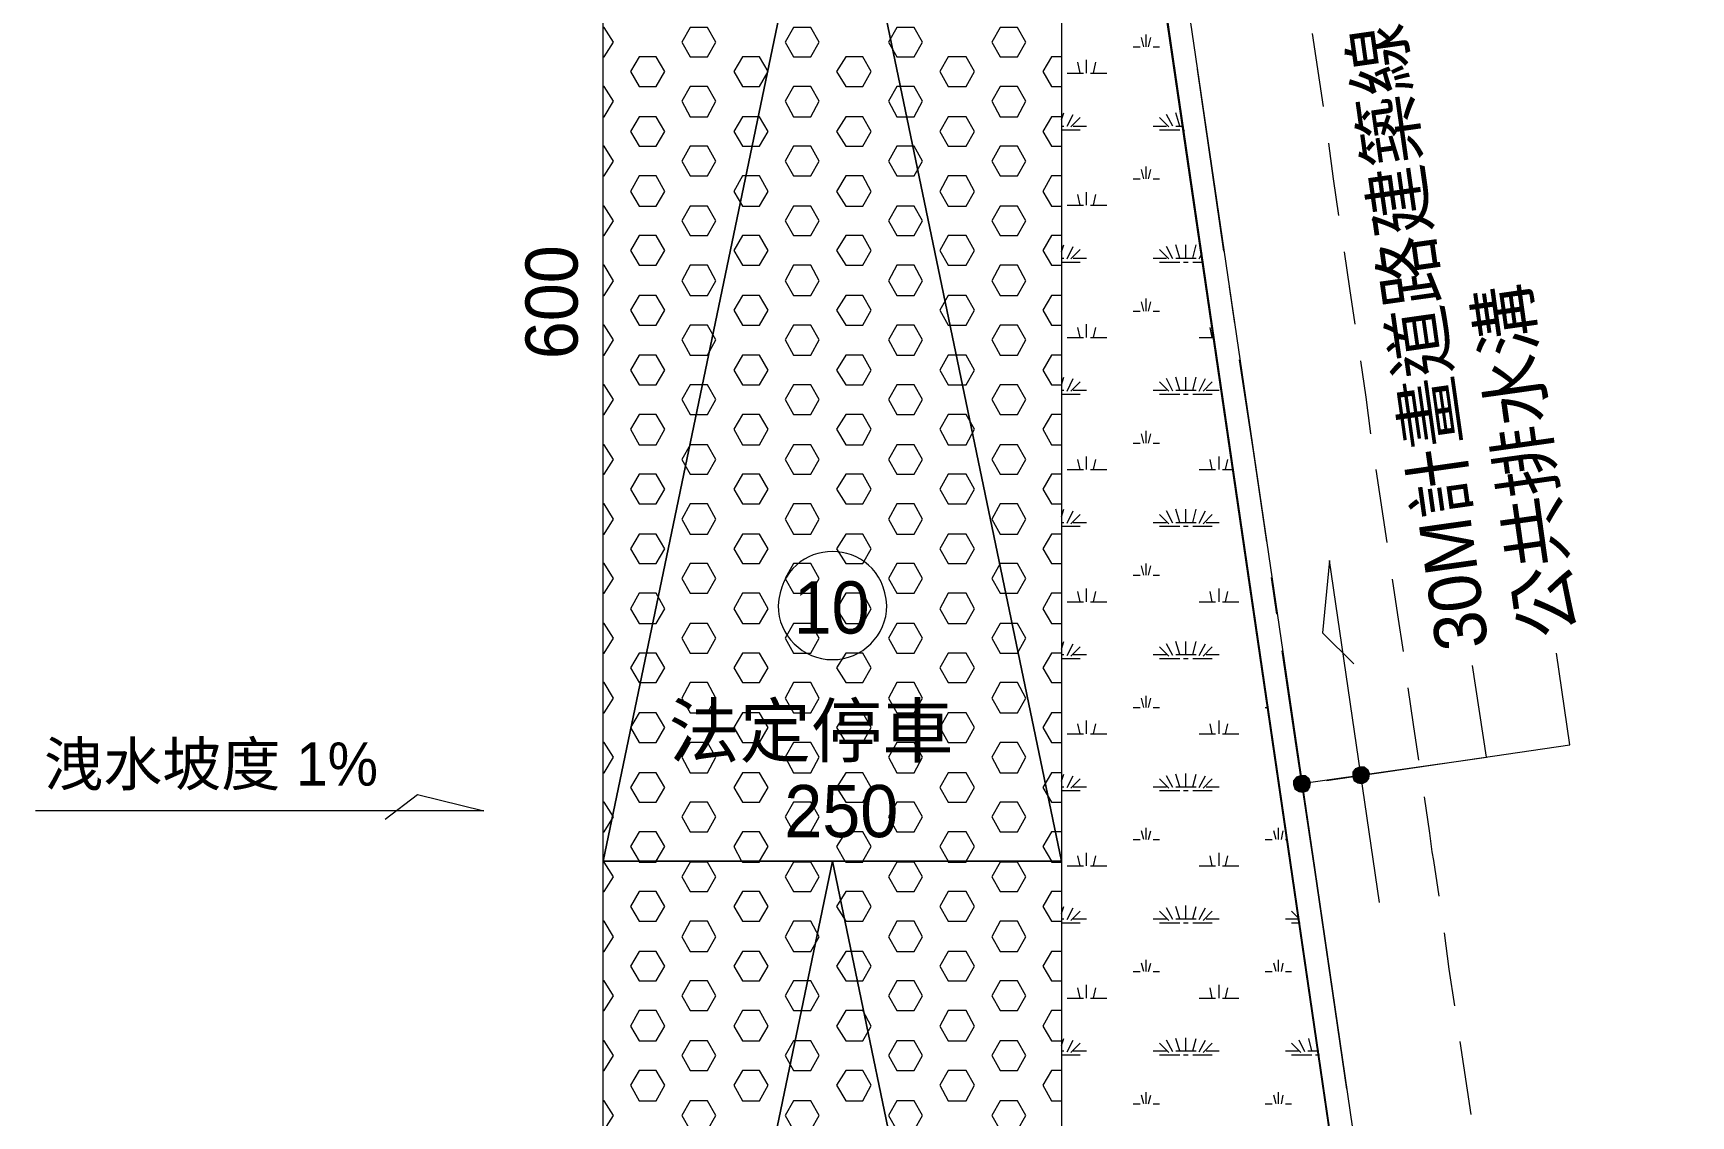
# Model space of a CAD drawing. Header units: millimetres. Extents: x -15161 to 10473752, y -72817 to 33960.
# Drawn here: x 1395 to 2298, y 1509 to 2099 of the extents above; entities that cross this region are included whole.
import ezdxf

# ---------------------------------------------------------------- set-up
doc = ezdxf.new("R2010")
doc.units = ezdxf.units.MM
for name, color, linetype in [('PDF_單色填滿', 7, 'Continuous'), ('PDF_幾何圖形', 7, 'Continuous'), ('PDF_文字', 7, 'Continuous')]:
    doc.layers.add(name, color=color, linetype=linetype)
doc.styles.add('PDF PMingLiU', font='PMingLiU.ttf')

# ---------------------------------------------------------------- blocks, each defined once
blk = doc.blocks.new('建築底圖')
at = {"layer": 'PDF_單色填滿', "lineweight": 0}
for points in [[(2115.34, 1698.53), (2117.88, 1699.38), (2118.3, 1694.72)], [(2117.88, 1699.38), (2120.42, 1699.38), (2118.3, 1694.72)], [(2120.42, 1699.38), (2122.54, 1697.68), (2118.3, 1694.72)], [(2081.47, 1691.76), (2083.16, 1693.87), (2086.12, 1690.06)], [(2081.47, 1689.21), (2081.47, 1691.76), (2086.12, 1690.06)], [(2082.31, 1686.67), (2081.47, 1689.21), (2086.12, 1690.06)], [(2084.43, 1685.4), (2082.31, 1686.67), (2086.12, 1690.06)], [(2083.16, 1693.87), (2085.7, 1694.72), (2086.12, 1690.06)], [(2086.97, 1684.98), (2084.43, 1685.4), (2086.12, 1690.06)], [(2085.7, 1694.72), (2088.24, 1694.72), (2086.12, 1690.06)], [(2088.24, 1694.72), (2090.36, 1693.03), (2086.12, 1690.06)], [(2090.36, 1693.03), (2091.21, 1690.48), (2086.12, 1690.06)], [(2091.21, 1690.48), (2090.78, 1687.94), (2086.12, 1690.06)], [(2090.78, 1687.94), (2089.51, 1685.83), (2086.12, 1690.06)], [(2089.51, 1685.83), (2086.97, 1684.98), (2086.12, 1690.06)], [(2113.65, 1696.41), (2115.34, 1698.53), (2118.3, 1694.72)], [(2113.65, 1693.87), (2113.65, 1696.41), (2118.3, 1694.72)], [(2114.49, 1691.33), (2113.65, 1693.87), (2118.3, 1694.72)], [(2116.61, 1690.06), (2114.49, 1691.33), (2118.3, 1694.72)], [(2119.15, 1689.64), (2116.61, 1690.06), (2118.3, 1694.72)], [(2122.54, 1697.68), (2123.38, 1695.57), (2118.3, 1694.72)], [(2123.38, 1695.57), (2122.96, 1692.6), (2118.3, 1694.72)], [(2122.96, 1692.6), (2121.69, 1690.91), (2118.3, 1694.72)], [(2121.69, 1690.91), (2119.15, 1689.64), (2118.3, 1694.72)]]:
    blk.add_solid(points, dxfattribs=at)
at = {"layer": 'PDF_幾何圖形', "lineweight": 0}
for points in [[(1281.66, -313.48), (1929.47, -230.07), (2285.97, 239.48), (1854.1, 3189.75), (1656.37, 3160.54), (1578.04, 3697.84), (1589.9, 3697.84), (1666.53, 3174.51), (1864.26, 3203.3), (2093.32, 1643.06), (2298.25, 236.52), (1935.82, -241.5), (1283.35, -325.76)], [(1705.49, 2085.94), (1705.91, 2085.94), (1710.99, 2093.99), (1705.91, 2102.03), (1705.49, 2102.03)], [(2000.17, 2091.45), (1998.9, 2096.53)], [(2001.44, 2091.45), (2001.44, 2098.22)], [(2002.71, 2091.45), (2003.98, 2096.53)], [(2097.98, 2058.85), (2092.05, 2098.64)], [(1994.25, 2091.45), (1998.06, 2091.45)], [(2005.26, 2091.45), (2008.64, 2091.45)], [(1955.29, 2085.94), (1949.79, 2085.94), (1945.13, 2077.9), (1949.79, 2069.85), (1955.29, 2069.85)], [(1965.46, 2077.05), (1964.19, 2082.98)], [(1968.84, 2077.05), (1968.84, 2084.25)], [(1972.65, 2077.05), (1973.92, 2082.98)], [(2043.78, 1980.09), (2029.39, 2079.17)], [(1705.49, 2053.34), (1705.91, 2053.34), (1710.99, 2061.81), (1705.91, 2069.85), (1705.49, 2069.85)], [(1958.26, 2077.05), (1967.15, 2077.05)], [(1970.96, 2077.05), (1979.85, 2077.05)], [(1955.29, 2053.34), (1949.79, 2053.34), (1945.13, 2045.3), (1949.79, 2037.25), (1955.29, 2037.25)], [(1955.29, 2051.65), (1956.56, 2055.46)], [(1958.26, 2048.26), (1961.64, 2054.61)], [(1960.37, 2047.84), (1965.46, 2052.92)], [(2013.72, 2047.84), (2008.64, 2052.92)], [(2015.84, 2048.26), (2012.45, 2054.61)], [(2019.65, 2048.26), (2017.53, 2055.46)], [(1955.29, 2048.26), (1956.56, 2048.26)], [(1955.29, 2046.14), (1965.46, 2046.14)], [(1961.64, 2048.26), (1968.84, 2048.26)], [(2005.26, 2048.26), (2012.45, 2048.26)], [(2008.64, 2046.14), (2019.65, 2046.14)], [(2017.53, 2048.26), (2021.77, 2048.26)], [(2021.77, 2046.14), (2022.19, 2045.72)], [(1705.49, 2021.16), (1705.91, 2021.16), (1710.99, 2029.21), (1705.91, 2037.25), (1705.49, 2037.25)], [(2106.45, 1999.57), (2103.48, 2019.47), (2100.94, 2038.95)], [(2000.17, 2019.47), (1998.9, 2024.55)], [(2001.44, 2019.47), (2001.44, 2026.24)], [(2002.71, 2019.47), (2003.98, 2024.55)], [(1955.29, 2021.16), (1949.79, 2021.16), (1945.13, 2012.69), (1949.79, 2004.65), (1955.29, 2004.65)], [(1994.25, 2019.47), (1998.06, 2019.47)], [(2005.26, 2019.47), (2008.64, 2019.47)], [(1965.46, 2005.07), (1964.19, 2011)], [(1968.84, 2005.07), (1968.84, 2012.27)], [(1972.65, 2005.07), (1973.92, 2011)], [(1705.49, 1988.56), (1705.91, 1988.56), (1710.99, 1996.61), (1705.91, 2004.65), (1705.49, 2004.65)], [(1958.26, 2005.07), (1967.15, 2005.07)], [(1970.96, 2005.07), (1979.85, 2005.07)], [(1955.29, 1988.56), (1949.79, 1988.56), (1945.13, 1980.52), (1949.79, 1972.47), (1955.29, 1972.47)], [(1955.29, 1979.67), (1956.56, 1983.48)], [(1958.26, 1975.86), (1961.64, 1982.63)], [(1960.37, 1975.86), (1965.46, 1980.94)], [(2013.72, 1975.86), (2008.64, 1980.94)], [(2015.84, 1975.86), (2012.45, 1982.63)], [(2019.65, 1976.28), (2017.53, 1983.48)], [(2023.04, 1976.28), (2023.04, 1983.48)], [(2026.85, 1976.28), (2028.54, 1983.48)], [(2030.24, 1975.86), (2031.93, 1979.25)], [(2115.34, 1940.29), (2112.38, 1959.77), (2109.41, 1979.67)], [(1705.49, 1955.96), (1705.91, 1955.96), (1710.99, 1964), (1705.91, 1972.47), (1705.49, 1972.47)], [(1955.29, 1976.28), (1956.56, 1976.28)], [(1955.29, 1974.16), (1965.46, 1974.16)], [(1961.64, 1976.28), (1968.84, 1976.28)], [(2005.26, 1976.28), (2012.45, 1976.28)], [(2008.64, 1974.16), (2019.65, 1974.16)], [(2017.53, 1976.28), (2028.54, 1976.28)], [(2021.77, 1974.16), (2024.31, 1974.16)], [(2026.85, 1974.16), (2032.35, 1974.16)], [(1955.29, 1955.96), (1949.79, 1955.96), (1945.13, 1947.91), (1949.79, 1939.87), (1955.29, 1939.87)], [(2000.17, 1947.49), (1998.9, 1952.57)], [(2001.44, 1947.49), (2001.44, 1954.26)], [(2002.71, 1947.49), (2003.98, 1952.57)], [(2049.71, 1940.72), (2046.75, 1960.62)], [(1994.25, 1947.49), (1998.06, 1947.49)], [(2005.26, 1947.49), (2008.64, 1947.49)], [(1705.49, 1923.36), (1705.91, 1923.36), (1710.99, 1931.82), (1705.91, 1939.87), (1705.49, 1939.87)], [(1965.46, 1933.09), (1964.19, 1938.6)], [(1968.84, 1933.09), (1968.84, 1940.29)], [(1972.65, 1933.09), (1973.92, 1938.6)], [(2037.43, 1933.09), (2036.16, 1938.6)], [(1958.26, 1933.09), (1967.15, 1933.09)], [(1970.96, 1933.09), (1979.85, 1933.09)], [(2030.24, 1933.09), (2038.28, 1933.09)], [(1955.29, 1923.36), (1949.79, 1923.36), (1945.13, 1915.31), (1949.79, 1907.27), (1955.29, 1907.27), (1956.56, 1911.5)], [(2067.07, 1821.74), (2059.87, 1871.28), (2052.25, 1920.82)], [(2123.81, 1880.59), (2121.27, 1900.49), (2118.3, 1920.39)], [(1705.49, 1891.18), (1705.91, 1891.18), (1710.99, 1899.22), (1705.91, 1907.27), (1705.49, 1907.27)], [(1958.26, 1903.88), (1961.64, 1910.65)], [(1960.37, 1903.88), (1965.46, 1908.96)], [(2013.72, 1903.88), (2008.64, 1908.96)], [(2015.84, 1903.88), (2012.45, 1910.65)], [(2019.65, 1904.3), (2017.53, 1911.5)], [(2023.04, 1904.3), (2023.04, 1911.5)], [(2026.85, 1904.3), (2028.54, 1911.5)], [(2030.24, 1903.88), (2033.62, 1910.65)], [(2032.35, 1903.88), (2037.43, 1908.96)], [(1955.29, 1904.3), (1956.56, 1904.3)], [(1955.29, 1902.19), (1965.46, 1902.19)], [(1961.64, 1904.3), (1968.84, 1904.3)], [(2005.26, 1904.3), (2012.45, 1904.3)], [(2008.64, 1902.19), (2019.65, 1902.19)], [(2017.53, 1904.3), (2028.54, 1904.3)], [(2021.77, 1902.19), (2024.31, 1902.19)], [(2026.85, 1902.19), (2037.43, 1902.19)], [(2034.05, 1904.3), (2041.24, 1904.3)], [(1955.29, 1891.18), (1949.79, 1891.18), (1945.13, 1883.13), (1949.79, 1874.67), (1955.29, 1874.67)], [(2000.17, 1875.51), (1998.9, 1880.59)], [(2001.44, 1875.51), (2001.44, 1882.29)], [(2002.71, 1875.51), (2003.98, 1880.59)], [(1705.49, 1858.58), (1705.91, 1858.58), (1710.99, 1866.62), (1705.91, 1874.67), (1705.49, 1874.67)], [(1994.25, 1875.51), (1998.06, 1875.51)], [(2005.26, 1875.51), (2008.64, 1875.51)], [(1965.46, 1861.12), (1964.19, 1866.62)], [(1968.84, 1861.12), (1968.84, 1868.31)], [(1972.65, 1861.12), (1973.92, 1866.62)], [(2037.43, 1861.12), (2036.16, 1866.62)], [(2041.24, 1861.12), (2041.24, 1868.31)], [(2044.63, 1861.12), (2045.9, 1866.62)], [(1955.29, 1858.58), (1949.79, 1858.58), (1945.13, 1850.53), (1949.79, 1842.49), (1955.29, 1842.49)], [(1958.26, 1861.12), (1967.15, 1861.12)], [(1970.96, 1861.12), (1979.85, 1861.12)], [(2030.24, 1861.12), (2039.13, 1861.12)], [(2042.94, 1861.12), (2048.87, 1861.12)], [(2132.7, 1821.32), (2126.77, 1861.12)], [(1705.49, 1825.97), (1705.91, 1825.97), (1710.99, 1834.02), (1705.91, 1842.49), (1705.49, 1842.49)], [(1955.29, 1835.29), (1956.56, 1839.52)], [(1958.26, 1831.9), (1961.64, 1838.68)], [(1960.37, 1831.48), (1965.46, 1836.56)], [(2013.72, 1831.48), (2008.64, 1836.56)], [(2015.84, 1831.9), (2012.45, 1838.68)], [(2019.65, 1832.32), (2017.53, 1839.52)], [(2023.04, 1832.32), (2023.04, 1839.52)], [(2026.85, 1832.32), (2028.54, 1839.52)], [(2030.24, 1831.9), (2033.62, 1838.68)], [(2032.35, 1831.48), (2037.43, 1836.56)], [(1955.29, 1825.97), (1949.79, 1825.97), (1945.13, 1817.93), (1949.79, 1809.88), (1955.29, 1809.88)], [(1955.29, 1832.32), (1956.56, 1832.32)], [(1955.29, 1830.21), (1965.46, 1830.21)], [(1961.64, 1832.32), (1968.84, 1832.32)], [(2005.26, 1832.32), (2012.45, 1832.32)], [(2008.64, 1830.21), (2019.65, 1830.21)], [(2017.53, 1832.32), (2028.54, 1832.32)], [(2021.77, 1830.21), (2024.31, 1830.21)], [(2026.85, 1830.21), (2037.43, 1830.21)], [(2034.05, 1832.32), (2041.24, 1832.32)], [(1705.49, 1793.8), (1705.91, 1793.8), (1710.99, 1801.84), (1705.91, 1809.88), (1705.49, 1809.88)], [(2000.17, 1803.53), (1998.9, 1808.61)], [(2001.44, 1803.53), (2001.44, 1809.88)], [(2002.71, 1803.53), (2003.98, 1808.61)], [(2128.47, 1625.28), (2101.37, 1811.58), (2097.56, 1772.2), (2114.49, 1755.27)], [(1994.25, 1803.53), (1998.06, 1803.53)], [(2005.26, 1803.53), (2008.64, 1803.53)], [(2072.58, 1782.36), (2069.61, 1802.26)], [(2141.59, 1762.04), (2138.63, 1781.94), (2135.66, 1801.42)], [(1955.29, 1793.8), (1949.79, 1793.8), (1945.13, 1785.33), (1949.79, 1777.28), (1955.29, 1777.28)], [(1958.26, 1789.14), (1967.15, 1789.14)], [(1965.46, 1789.14), (1964.19, 1794.64)], [(1968.84, 1789.14), (1968.84, 1796.34)], [(1970.96, 1789.14), (1979.85, 1789.14)], [(1972.65, 1789.14), (1973.92, 1794.64)], [(2030.24, 1789.14), (2039.13, 1789.14)], [(2037.43, 1789.14), (2036.16, 1794.64)], [(2041.24, 1789.14), (2041.24, 1796.34)], [(2042.94, 1789.14), (2051.83, 1789.14)], [(2044.63, 1789.14), (2045.9, 1794.64)], [(1705.49, 1761.19), (1705.91, 1761.19), (1710.99, 1769.24), (1705.91, 1777.28), (1705.49, 1777.28)], [(1955.29, 1763.31), (1956.56, 1767.54)], [(1958.26, 1759.92), (1961.64, 1766.27)], [(1960.37, 1759.5), (1965.46, 1764.58)], [(2013.72, 1759.5), (2008.64, 1764.58)], [(2015.84, 1759.92), (2012.45, 1766.27)], [(2019.65, 1760.35), (2017.53, 1767.54)], [(2023.04, 1760.35), (2023.04, 1767.54)], [(2026.85, 1760.35), (2028.54, 1767.54)], [(2030.24, 1759.92), (2033.62, 1766.27)], [(2032.35, 1759.5), (2037.43, 1764.58)], [(2110.68, 1523.66), (2093.32, 1643.06), (2082.74, 1712.93), (2075.54, 1762.46)], [(1955.29, 1761.19), (1949.79, 1761.19), (1945.13, 1753.15), (1949.79, 1745.1), (1955.29, 1745.1)], [(1955.29, 1760.35), (1956.56, 1760.35)], [(1955.29, 1758.23), (1965.46, 1758.23)], [(1961.64, 1760.35), (1968.84, 1760.35)], [(2005.26, 1760.35), (2012.45, 1760.35)], [(2008.64, 1758.23), (2019.65, 1758.23)], [(2017.53, 1760.35), (2028.54, 1760.35)], [(2021.77, 1758.23), (2024.31, 1758.23)], [(2026.85, 1758.23), (2037.43, 1758.23)], [(2034.05, 1760.35), (2041.24, 1760.35)], [(2086.12, 1690.06), (2186.89, 1704.46), (2179.27, 1754.42)], [(2099.67, 1691.76), (2232.2, 1711.23), (2225, 1761.19)], [(1705.49, 1728.59), (1705.91, 1728.59), (1710.99, 1736.64), (1705.91, 1745.1), (1705.49, 1745.1)], [(2000.17, 1731.56), (1998.9, 1736.64)], [(2001.44, 1731.56), (2001.44, 1737.91)], [(2002.71, 1731.56), (2003.98, 1736.64)], [(2150.06, 1702.76), (2147.1, 1722.24), (2144.13, 1742.14)], [(1955.29, 1728.59), (1949.79, 1728.59), (1945.13, 1720.55), (1949.79, 1712.5), (1955.29, 1712.5)], [(1994.25, 1731.56), (1998.06, 1731.56)], [(2005.26, 1731.56), (2008.64, 1731.56)], [(2066.22, 1731.56), (2067.92, 1731.56)], [(1958.26, 1717.16), (1967.15, 1717.16)], [(1965.46, 1717.16), (1964.19, 1722.66)], [(1968.84, 1717.16), (1968.84, 1724.36)], [(1970.96, 1717.16), (1979.85, 1717.16)], [(1972.65, 1717.16), (1973.92, 1722.66)], [(2030.24, 1717.16), (2039.13, 1717.16)], [(2037.43, 1717.16), (2036.16, 1722.66)], [(2041.24, 1717.16), (2041.24, 1724.36)], [(2042.94, 1717.16), (2051.83, 1717.16)], [(2044.63, 1717.16), (2045.9, 1722.66)], [(1705.49, 1695.99), (1705.91, 1695.99), (1710.99, 1704.46), (1705.91, 1712.5), (1705.49, 1712.5)], [(1955.29, 1695.99), (1949.79, 1695.99), (1945.13, 1687.94), (1949.79, 1679.9), (1955.29, 1679.9)], [(1955.29, 1691.33), (1956.56, 1695.14)], [(1958.26, 1687.94), (1961.64, 1694.3)], [(1960.37, 1687.52), (1965.46, 1692.6)], [(2013.72, 1687.52), (2008.64, 1692.6)], [(2015.84, 1687.94), (2012.45, 1694.3)], [(2019.65, 1688.37), (2017.53, 1695.14)], [(2023.04, 1688.37), (2023.04, 1695.57)], [(2026.85, 1688.37), (2028.54, 1695.14)], [(2030.24, 1687.94), (2033.62, 1694.3)], [(2032.35, 1687.52), (2037.43, 1692.6)], [(1955.29, 1688.37), (1956.56, 1688.37)], [(1955.29, 1686.25), (1965.46, 1686.25)], [(1961.64, 1688.37), (1968.84, 1688.37)], [(2005.26, 1688.37), (2012.45, 1688.37)], [(2008.64, 1686.25), (2019.65, 1686.25)], [(2017.53, 1688.37), (2028.54, 1688.37)], [(2021.77, 1686.25), (2024.31, 1686.25)], [(2026.85, 1686.25), (2037.43, 1686.25)], [(2034.05, 1688.37), (2041.24, 1688.37)], [(2161.07, 1628.67), (2158.1, 1648.14), (2157.26, 1652.8), (2155.99, 1662.96), (2153.02, 1682.86)], [(1705.49, 1663.81), (1705.91, 1663.81), (1710.99, 1671.86), (1705.91, 1679.9), (1705.49, 1679.9)], [(1955.29, 1663.81), (1949.79, 1663.81), (1945.13, 1655.77), (1949.79, 1647.72), (1949.79, 1647.3), (1955.29, 1647.3)], [(2000.17, 1659.58), (1998.9, 1664.23)], [(2001.44, 1659.58), (2001.44, 1665.93)], [(2002.71, 1659.58), (2003.98, 1664.23)], [(2072.15, 1659.58), (2070.88, 1664.23)], [(2073.42, 1659.58), (2073.42, 1665.93)], [(2075.12, 1659.58), (2075.96, 1664.23)], [(1994.25, 1659.58), (1998.06, 1659.58)], [(2005.26, 1659.58), (2008.64, 1659.58)], [(2066.22, 1659.58), (2070.04, 1659.58)], [(2077.23, 1659.58), (2078.5, 1659.58)], [(1705.49, 1631.21), (1705.91, 1631.21), (1710.99, 1639.25), (1705.91, 1647.3), (1705.49, 1647.3)], [(1958.26, 1645.18), (1967.15, 1645.18)], [(1965.46, 1645.18), (1964.19, 1650.68)], [(1968.84, 1645.18), (1968.84, 1652.38)], [(1970.96, 1645.18), (1979.85, 1645.18)], [(1972.65, 1645.18), (1973.92, 1650.68)], [(2030.24, 1645.18), (2039.13, 1645.18)], [(2037.43, 1645.18), (2036.16, 1650.68)], [(2041.24, 1645.18), (2041.24, 1652.38)], [(2042.94, 1645.18), (2051.83, 1645.18)], [(2044.63, 1645.18), (2045.9, 1650.68)], [(1955.29, 1631.21), (1949.79, 1631.21), (1945.13, 1623.16), (1949.79, 1615.12), (1955.29, 1615.12)], [(1955.29, 1619.35), (1956.56, 1623.16)], [(1958.26, 1615.97), (1961.64, 1622.32)], [(1960.37, 1615.54), (1965.46, 1620.62)], [(2013.72, 1615.54), (2008.64, 1620.62)], [(2015.84, 1615.97), (2012.45, 1622.32)], [(2019.65, 1616.39), (2017.53, 1623.16)], [(2023.04, 1616.39), (2023.04, 1623.59)], [(2026.85, 1616.39), (2028.54, 1623.16)], [(2030.24, 1615.97), (2033.62, 1622.32)], [(2032.35, 1615.54), (2037.43, 1620.62)], [(2084.85, 1616.39), (2080.62, 1620.62)], [(1705.49, 1598.61), (1705.91, 1598.61), (1710.99, 1606.65), (1705.91, 1615.12), (1705.49, 1615.12)], [(1955.29, 1616.39), (1956.56, 1616.39)], [(1955.29, 1614.27), (1965.46, 1614.27)], [(1961.64, 1616.39), (1968.84, 1616.39)], [(2005.26, 1616.39), (2012.45, 1616.39)], [(2008.64, 1614.27), (2019.65, 1614.27)], [(2017.53, 1616.39), (2028.54, 1616.39)], [(2021.77, 1614.27), (2024.31, 1614.27)], [(2026.85, 1614.27), (2037.43, 1614.27)], [(2034.05, 1616.39), (2041.24, 1616.39)], [(2077.23, 1616.39), (2084.43, 1616.39)], [(2080.62, 1614.27), (2085.28, 1614.27)], [(2169.54, 1568.97), (2166.57, 1588.87), (2164.03, 1608.77)], [(1955.29, 1598.61), (1949.79, 1598.61), (1945.13, 1590.56), (1949.79, 1582.52), (1955.29, 1582.52)], [(2000.17, 1587.6), (1998.9, 1592.26)], [(2001.44, 1587.6), (2001.44, 1593.95)], [(2002.71, 1587.6), (2003.98, 1592.26)], [(2072.15, 1587.6), (2070.88, 1592.26)], [(2073.42, 1587.6), (2073.42, 1593.95)], [(2075.12, 1587.6), (2075.96, 1592.26)], [(1705.49, 1566.43), (1705.91, 1566.43), (1710.99, 1574.47), (1705.91, 1582.52), (1705.49, 1582.52)], [(1994.25, 1587.6), (1998.06, 1587.6)], [(2005.26, 1587.6), (2008.64, 1587.6)], [(2066.22, 1587.6), (2070.04, 1587.6)], [(2077.23, 1587.6), (2080.62, 1587.6)], [(1958.26, 1573.2), (1967.15, 1573.2)], [(1965.46, 1573.2), (1964.19, 1578.71)], [(1968.84, 1573.2), (1968.84, 1580.4)], [(1970.96, 1573.2), (1979.85, 1573.2)], [(1972.65, 1573.2), (1973.92, 1578.71)], [(2030.24, 1573.2), (2039.13, 1573.2)], [(2037.43, 1573.2), (2036.16, 1578.71)], [(2041.24, 1573.2), (2041.24, 1580.4)], [(2042.94, 1573.2), (2051.83, 1573.2)], [(2044.63, 1573.2), (2045.9, 1578.71)], [(1955.29, 1566.43), (1949.79, 1566.43), (1945.13, 1557.96), (1949.79, 1549.92), (1955.29, 1549.92)], [(1705.49, 1533.83), (1705.91, 1533.83), (1710.99, 1541.87), (1705.91, 1549.92), (1705.49, 1549.92)], [(1955.29, 1547.37), (1956.56, 1551.19)], [(1958.26, 1543.99), (1961.64, 1550.34)], [(1960.37, 1543.56), (1965.46, 1548.64)], [(2013.72, 1543.56), (2008.64, 1548.64)], [(2015.84, 1543.99), (2012.45, 1550.34)], [(2019.65, 1544.41), (2017.53, 1551.19)], [(2023.04, 1544.41), (2023.04, 1551.61)], [(2026.85, 1544.41), (2028.54, 1551.19)], [(2030.24, 1543.99), (2033.62, 1550.34)], [(2032.35, 1543.56), (2037.43, 1548.64)], [(2085.7, 1543.56), (2080.62, 1548.64)], [(2087.82, 1543.99), (2084.85, 1550.34)], [(2091.63, 1544.41), (2089.94, 1551.19)], [(2095.02, 1544.41), (2095.02, 1546.53)], [(2178.43, 1509.69), (2172.5, 1549.49)], [(1955.29, 1544.41), (1956.56, 1544.41)], [(1955.29, 1542.29), (1965.46, 1542.29)], [(1961.64, 1544.41), (1968.84, 1544.41)], [(2005.26, 1544.41), (2012.45, 1544.41)], [(2008.64, 1542.29), (2019.65, 1542.29)], [(2017.53, 1544.41), (2028.54, 1544.41)], [(2021.77, 1542.29), (2024.31, 1542.29)], [(2026.85, 1542.29), (2037.43, 1542.29)], [(2034.05, 1544.41), (2041.24, 1544.41)], [(2077.23, 1544.41), (2084.43, 1544.41)], [(2080.62, 1542.29), (2091.63, 1542.29)], [(2089.51, 1544.41), (2095.44, 1544.41)], [(2093.75, 1542.29), (2095.86, 1542.29)], [(1955.29, 1533.83), (1949.79, 1533.83), (1945.13, 1525.78), (1949.79, 1517.31), (1955.29, 1517.31)], [(2000.17, 1515.62), (1998.9, 1520.28)], [(2001.44, 1515.62), (2001.44, 1521.97)], [(2002.71, 1515.62), (2003.98, 1520.28)], [(2072.15, 1515.62), (2070.88, 1520.28)], [(2073.42, 1515.62), (2073.42, 1521.97)], [(2075.12, 1515.62), (2075.96, 1520.28)], [(1705.49, 1501.22), (1705.91, 1501.22), (1710.99, 1509.27), (1705.91, 1517.31), (1705.49, 1517.31)], [(1994.25, 1515.62), (1998.06, 1515.62)], [(2005.26, 1515.62), (2008.64, 1515.62)], [(2066.22, 1515.62), (2070.04, 1515.62)], [(2077.23, 1515.62), (2080.62, 1515.62)]]:
    blk.add_lwpolyline(points, dxfattribs=at)
blk.add_lwpolyline([(1705.49, 3028.86), (1355.33, 3028.86, -0.000209), (1354.91, 625.2)], format="xyb", dxfattribs=at)
for points in [[(1705.49, 1647.72), (1705.49, 2247.68), (1955.29, 2247.68), (1955.29, 1647.72)], [(1955.29, 1647.72), (1830.39, 2247.68), (1705.49, 1647.72), (1830.39, 2247.68)], [(1705.49, 1647.72), (1705.49, 2247.68), (1955.29, 2247.68), (1955.29, 1647.72)], [(1992.55, 2247.68), (1955.29, 2247.68), (1955.29, 447.37), (2255.49, 447.37)], [(1762.22, 2102.03), (1752.91, 2102.03), (1748.25, 2093.99), (1752.91, 2085.94), (1762.22, 2085.94), (1766.88, 2093.99)], [(1818.53, 2102.03), (1809.22, 2102.03), (1804.56, 2093.99), (1809.22, 2085.94), (1818.53, 2085.94), (1823.19, 2093.99)], [(1874.85, 2102.03), (1865.53, 2102.03), (1860.87, 2093.99), (1865.53, 2085.94), (1874.85, 2085.94), (1879.5, 2093.99)], [(1931.16, 2102.03), (1921.84, 2102.03), (1917.19, 2093.99), (1921.84, 2085.94), (1931.16, 2085.94), (1935.82, 2093.99)], [(1734.28, 2085.94), (1724.96, 2085.94), (1720.31, 2077.9), (1724.96, 2069.85), (1734.28, 2069.85), (1738.93, 2077.9)], [(1790.59, 2085.94), (1781.28, 2085.94), (1776.62, 2077.9), (1781.28, 2069.85), (1790.59, 2069.85), (1795.25, 2077.9)], [(1846.9, 2085.94), (1837.59, 2085.94), (1832.51, 2077.9), (1837.59, 2069.85), (1846.9, 2069.85), (1851.56, 2077.9)], [(1903.22, 2085.94), (1893.48, 2085.94), (1888.82, 2077.9), (1893.48, 2069.85), (1903.22, 2069.85), (1907.87, 2077.9)], [(1762.22, 2069.85), (1752.91, 2069.85), (1748.25, 2061.81), (1752.91, 2053.34), (1762.22, 2053.34), (1766.88, 2061.81)], [(1818.53, 2069.85), (1809.22, 2069.85), (1804.56, 2061.81), (1809.22, 2053.34), (1818.53, 2053.34), (1823.19, 2061.81)], [(1874.85, 2069.85), (1865.53, 2069.85), (1860.87, 2061.81), (1865.53, 2053.34), (1874.85, 2053.34), (1879.5, 2061.81)], [(1931.16, 2069.85), (1921.84, 2069.85), (1917.19, 2061.81), (1921.84, 2053.34), (1931.16, 2053.34), (1935.82, 2061.81)], [(1734.28, 2053.34), (1724.96, 2053.34), (1720.31, 2045.3), (1724.96, 2037.25), (1734.28, 2037.25), (1738.93, 2045.3)], [(1790.59, 2053.34), (1781.28, 2053.34), (1776.62, 2045.3), (1781.28, 2037.25), (1790.59, 2037.25), (1795.25, 2045.3)], [(1846.9, 2053.34), (1837.59, 2053.34), (1832.51, 2045.3), (1837.59, 2037.25), (1846.9, 2037.25), (1851.56, 2045.3)], [(1903.22, 2053.34), (1893.48, 2053.34), (1888.82, 2045.3), (1893.48, 2037.25), (1903.22, 2037.25), (1907.87, 2045.3)], [(1762.22, 2037.25), (1752.91, 2037.25), (1748.25, 2029.21), (1752.91, 2021.16), (1762.22, 2021.16), (1766.88, 2029.21)], [(1818.53, 2037.25), (1809.22, 2037.25), (1804.56, 2029.21), (1809.22, 2021.16), (1818.53, 2021.16), (1823.19, 2029.21)], [(1874.85, 2037.25), (1865.53, 2037.25), (1860.87, 2029.21), (1865.53, 2021.16), (1874.85, 2021.16), (1879.5, 2029.21)], [(1931.16, 2037.25), (1921.84, 2037.25), (1917.19, 2029.21), (1921.84, 2021.16), (1931.16, 2021.16), (1935.82, 2029.21)], [(1734.28, 2021.16), (1724.96, 2021.16), (1720.31, 2012.69), (1724.96, 2004.65), (1734.28, 2004.65), (1738.93, 2012.69)], [(1790.59, 2021.16), (1781.28, 2021.16), (1776.62, 2012.69), (1781.28, 2004.65), (1790.59, 2004.65), (1795.25, 2012.69)], [(1846.9, 2021.16), (1837.59, 2021.16), (1832.51, 2012.69), (1837.59, 2004.65), (1846.9, 2004.65), (1851.56, 2012.69)], [(1903.22, 2021.16), (1893.48, 2021.16), (1888.82, 2012.69), (1893.48, 2004.65), (1903.22, 2004.65), (1907.87, 2012.69)], [(1762.22, 2004.65), (1752.91, 2004.65), (1748.25, 1996.61), (1752.91, 1988.56), (1762.22, 1988.56), (1766.88, 1996.61)], [(1818.53, 2004.65), (1809.22, 2004.65), (1804.56, 1996.61), (1809.22, 1988.56), (1818.53, 1988.56), (1823.19, 1996.61)], [(1874.85, 2004.65), (1865.53, 2004.65), (1860.87, 1996.61), (1865.53, 1988.56), (1874.85, 1988.56), (1879.5, 1996.61)], [(1931.16, 2004.65), (1921.84, 2004.65), (1917.19, 1996.61), (1921.84, 1988.56), (1931.16, 1988.56), (1935.82, 1996.61)], [(1734.28, 1988.56), (1724.96, 1988.56), (1720.31, 1980.52), (1724.96, 1972.47), (1734.28, 1972.47), (1738.93, 1980.52)], [(1790.59, 1988.56), (1781.28, 1988.56), (1776.62, 1980.52), (1781.28, 1972.47), (1790.59, 1972.47), (1795.25, 1980.52)], [(1846.9, 1988.56), (1837.59, 1988.56), (1832.51, 1980.52), (1837.59, 1972.47), (1846.9, 1972.47), (1851.56, 1980.52)], [(1903.22, 1988.56), (1893.48, 1988.56), (1888.82, 1980.52), (1893.48, 1972.47), (1903.22, 1972.47), (1907.87, 1980.52)], [(1762.22, 1972.47), (1752.91, 1972.47), (1748.25, 1964), (1752.91, 1955.96), (1762.22, 1955.96), (1766.88, 1964)], [(1818.53, 1972.47), (1809.22, 1972.47), (1804.56, 1964), (1809.22, 1955.96), (1818.53, 1955.96), (1823.19, 1964)], [(1874.85, 1972.47), (1865.53, 1972.47), (1860.87, 1964), (1865.53, 1955.96), (1874.85, 1955.96), (1879.5, 1964)], [(1931.16, 1972.47), (1921.84, 1972.47), (1917.19, 1964), (1921.84, 1955.96), (1931.16, 1955.96), (1935.82, 1964)], [(1734.28, 1955.96), (1724.96, 1955.96), (1720.31, 1947.91), (1724.96, 1939.87), (1734.28, 1939.87), (1738.93, 1947.91)], [(1790.59, 1955.96), (1781.28, 1955.96), (1776.62, 1947.91), (1781.28, 1939.87), (1790.59, 1939.87), (1795.25, 1947.91)], [(1846.9, 1955.96), (1837.59, 1955.96), (1832.51, 1947.91), (1837.59, 1939.87), (1846.9, 1939.87), (1851.56, 1947.91)], [(1903.22, 1955.96), (1893.48, 1955.96), (1888.82, 1947.91), (1893.48, 1939.87), (1903.22, 1939.87), (1907.87, 1947.91)], [(1762.22, 1939.87), (1752.91, 1939.87), (1748.25, 1931.82), (1752.91, 1923.36), (1762.22, 1923.36), (1766.88, 1931.82)], [(1818.53, 1939.87), (1809.22, 1939.87), (1804.56, 1931.82), (1809.22, 1923.36), (1818.53, 1923.36), (1823.19, 1931.82)], [(1874.85, 1939.87), (1865.53, 1939.87), (1860.87, 1931.82), (1865.53, 1923.36), (1874.85, 1923.36), (1879.5, 1931.82)], [(1931.16, 1939.87), (1921.84, 1939.87), (1917.19, 1931.82), (1921.84, 1923.36), (1931.16, 1923.36), (1935.82, 1931.82)], [(1734.28, 1923.36), (1724.96, 1923.36), (1720.31, 1915.31), (1724.96, 1907.27), (1734.28, 1907.27), (1738.93, 1915.31)], [(1790.59, 1923.36), (1781.28, 1923.36), (1776.62, 1915.31), (1781.28, 1907.27), (1790.59, 1907.27), (1795.25, 1915.31)], [(1846.9, 1923.36), (1837.59, 1923.36), (1832.51, 1915.31), (1837.59, 1907.27), (1846.9, 1907.27), (1851.56, 1915.31)], [(1903.22, 1923.36), (1893.48, 1923.36), (1888.82, 1915.31), (1893.48, 1907.27), (1903.22, 1907.27), (1907.87, 1915.31)], [(1762.22, 1907.27), (1752.91, 1907.27), (1748.25, 1899.22), (1752.91, 1891.18), (1762.22, 1891.18), (1766.88, 1899.22)], [(1818.53, 1907.27), (1809.22, 1907.27), (1804.56, 1899.22), (1809.22, 1891.18), (1818.53, 1891.18), (1823.19, 1899.22)], [(1874.85, 1907.27), (1865.53, 1907.27), (1860.87, 1899.22), (1865.53, 1891.18), (1874.85, 1891.18), (1879.5, 1899.22)], [(1931.16, 1907.27), (1921.84, 1907.27), (1917.19, 1899.22), (1921.84, 1891.18), (1931.16, 1891.18), (1935.82, 1899.22)], [(1734.28, 1891.18), (1724.96, 1891.18), (1720.31, 1883.13), (1724.96, 1874.67), (1734.28, 1874.67), (1738.93, 1883.13)], [(1790.59, 1891.18), (1781.28, 1891.18), (1776.62, 1883.13), (1781.28, 1874.67), (1790.59, 1874.67), (1795.25, 1883.13)], [(1846.9, 1891.18), (1837.59, 1891.18), (1832.51, 1883.13), (1837.59, 1874.67), (1846.9, 1874.67), (1851.56, 1883.13)], [(1903.22, 1891.18), (1893.48, 1891.18), (1888.82, 1883.13), (1893.48, 1874.67), (1903.22, 1874.67), (1907.87, 1883.13)], [(1762.22, 1874.67), (1752.91, 1874.67), (1748.25, 1866.62), (1752.91, 1858.58), (1762.22, 1858.58), (1766.88, 1866.62)], [(1818.53, 1874.67), (1809.22, 1874.67), (1804.56, 1866.62), (1809.22, 1858.58), (1818.53, 1858.58), (1823.19, 1866.62)], [(1874.85, 1874.67), (1865.53, 1874.67), (1860.87, 1866.62), (1865.53, 1858.58), (1874.85, 1858.58), (1879.5, 1866.62)], [(1931.16, 1874.67), (1921.84, 1874.67), (1917.19, 1866.62), (1921.84, 1858.58), (1931.16, 1858.58), (1935.82, 1866.62)], [(1734.28, 1858.58), (1724.96, 1858.58), (1720.31, 1850.53), (1724.96, 1842.49), (1734.28, 1842.49), (1738.93, 1850.53)], [(1790.59, 1858.58), (1781.28, 1858.58), (1776.62, 1850.53), (1781.28, 1842.49), (1790.59, 1842.49), (1795.25, 1850.53)], [(1846.9, 1858.58), (1837.59, 1858.58), (1832.51, 1850.53), (1837.59, 1842.49), (1846.9, 1842.49), (1851.56, 1850.53)], [(1903.22, 1858.58), (1893.48, 1858.58), (1888.82, 1850.53), (1893.48, 1842.49), (1903.22, 1842.49), (1907.87, 1850.53)], [(1762.22, 1842.49), (1752.91, 1842.49), (1748.25, 1834.02), (1752.91, 1825.97), (1762.22, 1825.97), (1766.88, 1834.02)], [(1818.53, 1842.49), (1809.22, 1842.49), (1804.56, 1834.02), (1809.22, 1825.97), (1818.53, 1825.97), (1823.19, 1834.02)], [(1874.85, 1842.49), (1865.53, 1842.49), (1860.87, 1834.02), (1865.53, 1825.97), (1874.85, 1825.97), (1879.5, 1834.02)], [(1931.16, 1842.49), (1921.84, 1842.49), (1917.19, 1834.02), (1921.84, 1825.97), (1931.16, 1825.97), (1935.82, 1834.02)], [(1734.28, 1825.97), (1724.96, 1825.97), (1720.31, 1817.93), (1724.96, 1809.88), (1734.28, 1809.88), (1738.93, 1817.93)], [(1790.59, 1825.97), (1781.28, 1825.97), (1776.62, 1817.93), (1781.28, 1809.88), (1790.59, 1809.88), (1795.25, 1817.93)], [(1846.9, 1825.97), (1837.59, 1825.97), (1832.51, 1817.93), (1837.59, 1809.88), (1846.9, 1809.88), (1851.56, 1817.93)], [(1903.22, 1825.97), (1893.48, 1825.97), (1888.82, 1817.93), (1893.48, 1809.88), (1903.22, 1809.88), (1907.87, 1817.93)], [(1762.22, 1809.88), (1752.91, 1809.88), (1748.25, 1801.84), (1752.91, 1793.8), (1762.22, 1793.8), (1766.88, 1801.84)], [(1818.53, 1809.88), (1809.22, 1809.88), (1804.56, 1801.84), (1809.22, 1793.8), (1818.53, 1793.8), (1823.19, 1801.84)], [(1874.85, 1809.88), (1865.53, 1809.88), (1860.87, 1801.84), (1865.53, 1793.8), (1874.85, 1793.8), (1879.5, 1801.84)], [(1931.16, 1809.88), (1921.84, 1809.88), (1917.19, 1801.84), (1921.84, 1793.8), (1931.16, 1793.8), (1935.82, 1801.84)], [(1734.28, 1793.8), (1724.96, 1793.8), (1720.31, 1785.33), (1724.96, 1777.28), (1734.28, 1777.28), (1738.93, 1785.33)], [(1790.59, 1793.8), (1781.28, 1793.8), (1776.62, 1785.33), (1781.28, 1777.28), (1790.59, 1777.28), (1795.25, 1785.33)], [(1846.9, 1793.8), (1837.59, 1793.8), (1832.51, 1785.33), (1837.59, 1777.28), (1846.9, 1777.28), (1851.56, 1785.33)], [(1903.22, 1793.8), (1893.48, 1793.8), (1888.82, 1785.33), (1893.48, 1777.28), (1903.22, 1777.28), (1907.87, 1785.33)], [(1762.22, 1777.28), (1752.91, 1777.28), (1748.25, 1769.24), (1752.91, 1761.19), (1762.22, 1761.19), (1766.88, 1769.24)], [(1818.53, 1777.28), (1809.22, 1777.28), (1804.56, 1769.24), (1809.22, 1761.19), (1818.53, 1761.19), (1823.19, 1769.24)], [(1874.85, 1777.28), (1865.53, 1777.28), (1860.87, 1769.24), (1865.53, 1761.19), (1874.85, 1761.19), (1879.5, 1769.24)], [(1931.16, 1777.28), (1921.84, 1777.28), (1917.19, 1769.24), (1921.84, 1761.19), (1931.16, 1761.19), (1935.82, 1769.24)], [(1734.28, 1761.19), (1724.96, 1761.19), (1720.31, 1753.15), (1724.96, 1745.1), (1734.28, 1745.1), (1738.93, 1753.15)], [(1790.59, 1761.19), (1781.28, 1761.19), (1776.62, 1753.15), (1781.28, 1745.1), (1790.59, 1745.1), (1795.25, 1753.15)], [(1846.9, 1761.19), (1837.59, 1761.19), (1832.51, 1753.15), (1837.59, 1745.1), (1846.9, 1745.1), (1851.56, 1753.15)], [(1903.22, 1761.19), (1893.48, 1761.19), (1888.82, 1753.15), (1893.48, 1745.1), (1903.22, 1745.1), (1907.87, 1753.15)], [(1762.22, 1745.1), (1752.91, 1745.1), (1748.25, 1736.64), (1752.91, 1728.59), (1762.22, 1728.59), (1766.88, 1736.64)], [(1818.53, 1745.1), (1809.22, 1745.1), (1804.56, 1736.64), (1809.22, 1728.59), (1818.53, 1728.59), (1823.19, 1736.64)], [(1874.85, 1745.1), (1865.53, 1745.1), (1860.87, 1736.64), (1865.53, 1728.59), (1874.85, 1728.59), (1879.5, 1736.64)], [(1931.16, 1745.1), (1921.84, 1745.1), (1917.19, 1736.64), (1921.84, 1728.59), (1931.16, 1728.59), (1935.82, 1736.64)], [(1734.28, 1728.59), (1724.96, 1728.59), (1720.31, 1720.55), (1724.96, 1712.5), (1734.28, 1712.5), (1738.93, 1720.55)], [(1790.59, 1728.59), (1781.28, 1728.59), (1776.62, 1720.55), (1781.28, 1712.5), (1790.59, 1712.5), (1795.25, 1720.55)], [(1846.9, 1728.59), (1837.59, 1728.59), (1832.51, 1720.55), (1837.59, 1712.5), (1846.9, 1712.5), (1851.56, 1720.55)], [(1903.22, 1728.59), (1893.48, 1728.59), (1888.82, 1720.55), (1893.48, 1712.5), (1903.22, 1712.5), (1907.87, 1720.55)], [(1762.22, 1712.5), (1752.91, 1712.5), (1748.25, 1704.46), (1752.91, 1695.99), (1762.22, 1695.99), (1766.88, 1704.46)], [(1818.53, 1712.5), (1809.22, 1712.5), (1804.56, 1704.46), (1809.22, 1695.99), (1818.53, 1695.99), (1823.19, 1704.46)], [(1874.85, 1712.5), (1865.53, 1712.5), (1860.87, 1704.46), (1865.53, 1695.99), (1874.85, 1695.99), (1879.5, 1704.46)], [(1931.16, 1712.5), (1921.84, 1712.5), (1917.19, 1704.46), (1921.84, 1695.99), (1931.16, 1695.99), (1935.82, 1704.46)], [(1734.28, 1695.99), (1724.96, 1695.99), (1720.31, 1687.94), (1724.96, 1679.9), (1734.28, 1679.9), (1738.93, 1687.94)], [(1790.59, 1695.99), (1781.28, 1695.99), (1776.62, 1687.94), (1781.28, 1679.9), (1790.59, 1679.9), (1795.25, 1687.94)], [(1846.9, 1695.99), (1837.59, 1695.99), (1832.51, 1687.94), (1837.59, 1679.9), (1846.9, 1679.9), (1851.56, 1687.94)], [(1903.22, 1695.99), (1893.48, 1695.99), (1888.82, 1687.94), (1893.48, 1679.9), (1903.22, 1679.9), (1907.87, 1687.94)], [(1762.22, 1679.9), (1752.91, 1679.9), (1748.25, 1671.86), (1752.91, 1663.81), (1762.22, 1663.81), (1766.88, 1671.86)], [(1818.53, 1679.9), (1809.22, 1679.9), (1804.56, 1671.86), (1809.22, 1663.81), (1818.53, 1663.81), (1823.19, 1671.86)], [(1874.85, 1679.9), (1865.53, 1679.9), (1860.87, 1671.86), (1865.53, 1663.81), (1874.85, 1663.81), (1879.5, 1671.86)], [(1931.16, 1679.9), (1921.84, 1679.9), (1917.19, 1671.86), (1921.84, 1663.81), (1931.16, 1663.81), (1935.82, 1671.86)], [(1734.28, 1663.81), (1724.96, 1663.81), (1720.31, 1655.77), (1724.96, 1647.72), (1724.96, 1647.3), (1734.28, 1647.3), (1734.28, 1647.72), (1738.93, 1655.77)], [(1790.59, 1663.81), (1781.28, 1663.81), (1776.62, 1655.77), (1780.85, 1647.72), (1781.28, 1647.3), (1790.59, 1647.3), (1790.59, 1647.72), (1795.25, 1655.77)], [(1846.9, 1663.81), (1837.59, 1663.81), (1832.51, 1655.77), (1837.16, 1647.72), (1837.59, 1647.3), (1846.9, 1647.3), (1846.9, 1647.72), (1851.56, 1655.77)], [(1903.22, 1663.81), (1893.48, 1663.81), (1888.82, 1655.77), (1893.48, 1647.72), (1893.48, 1647.3), (1903.22, 1647.3), (1903.22, 1647.72), (1907.87, 1655.77)], [(1705.49, 1047.34), (1705.49, 1647.72), (1955.29, 1647.72), (1955.29, 1047.34)], [(1955.29, 1047.34), (1830.39, 1647.72), (1705.49, 1047.34), (1830.39, 1647.72)], [(1705.49, 1047.34), (1705.49, 1647.72), (1955.29, 1647.72), (1955.29, 1047.34)], [(1762.22, 1647.3), (1752.91, 1647.3), (1748.25, 1639.25), (1752.91, 1631.21), (1762.22, 1631.21), (1766.88, 1639.25)], [(1818.53, 1647.3), (1809.22, 1647.3), (1804.56, 1639.25), (1809.22, 1631.21), (1818.53, 1631.21), (1823.19, 1639.25)], [(1874.85, 1647.3), (1865.53, 1647.3), (1860.87, 1639.25), (1865.53, 1631.21), (1874.85, 1631.21), (1879.5, 1639.25)], [(1931.16, 1647.3), (1921.84, 1647.3), (1917.19, 1639.25), (1921.84, 1631.21), (1931.16, 1631.21), (1935.82, 1639.25)], [(1734.28, 1631.21), (1724.96, 1631.21), (1720.31, 1623.16), (1724.96, 1615.12), (1734.28, 1615.12), (1738.93, 1623.16)], [(1790.59, 1631.21), (1781.28, 1631.21), (1776.62, 1623.16), (1781.28, 1615.12), (1790.59, 1615.12), (1795.25, 1623.16)], [(1846.9, 1631.21), (1837.59, 1631.21), (1832.51, 1623.16), (1837.59, 1615.12), (1846.9, 1615.12), (1851.56, 1623.16)], [(1903.22, 1631.21), (1893.48, 1631.21), (1888.82, 1623.16), (1893.48, 1615.12), (1903.22, 1615.12), (1907.87, 1623.16)], [(1762.22, 1615.12), (1752.91, 1615.12), (1748.25, 1606.65), (1752.91, 1598.61), (1762.22, 1598.61), (1766.88, 1606.65)], [(1818.53, 1615.12), (1809.22, 1615.12), (1804.56, 1606.65), (1809.22, 1598.61), (1818.53, 1598.61), (1823.19, 1606.65)], [(1874.85, 1615.12), (1865.53, 1615.12), (1860.87, 1606.65), (1865.53, 1598.61), (1874.85, 1598.61), (1879.5, 1606.65)], [(1931.16, 1615.12), (1921.84, 1615.12), (1917.19, 1606.65), (1921.84, 1598.61), (1931.16, 1598.61), (1935.82, 1606.65)], [(1734.28, 1598.61), (1724.96, 1598.61), (1720.31, 1590.56), (1724.96, 1582.52), (1734.28, 1582.52), (1738.93, 1590.56)], [(1790.59, 1598.61), (1781.28, 1598.61), (1776.62, 1590.56), (1781.28, 1582.52), (1790.59, 1582.52), (1795.25, 1590.56)], [(1846.9, 1598.61), (1837.59, 1598.61), (1832.51, 1590.56), (1837.59, 1582.52), (1846.9, 1582.52), (1851.56, 1590.56)], [(1903.22, 1598.61), (1893.48, 1598.61), (1888.82, 1590.56), (1893.48, 1582.52), (1903.22, 1582.52), (1907.87, 1590.56)], [(1762.22, 1582.52), (1752.91, 1582.52), (1748.25, 1574.47), (1752.91, 1566.43), (1762.22, 1566.43), (1766.88, 1574.47)], [(1818.53, 1582.52), (1809.22, 1582.52), (1804.56, 1574.47), (1809.22, 1566.43), (1818.53, 1566.43), (1823.19, 1574.47)], [(1874.85, 1582.52), (1865.53, 1582.52), (1860.87, 1574.47), (1865.53, 1566.43), (1874.85, 1566.43), (1879.5, 1574.47)], [(1931.16, 1582.52), (1921.84, 1582.52), (1917.19, 1574.47), (1921.84, 1566.43), (1931.16, 1566.43), (1935.82, 1574.47)], [(1734.28, 1566.43), (1724.96, 1566.43), (1720.31, 1557.96), (1724.96, 1549.92), (1734.28, 1549.92), (1738.93, 1557.96)], [(1790.59, 1566.43), (1781.28, 1566.43), (1776.62, 1557.96), (1781.28, 1549.92), (1790.59, 1549.92), (1795.25, 1557.96)], [(1846.9, 1566.43), (1837.59, 1566.43), (1832.51, 1557.96), (1837.59, 1549.92), (1846.9, 1549.92), (1851.56, 1557.96)], [(1903.22, 1566.43), (1893.48, 1566.43), (1888.82, 1557.96), (1893.48, 1549.92), (1903.22, 1549.92), (1907.87, 1557.96)], [(1762.22, 1549.92), (1752.91, 1549.92), (1748.25, 1541.87), (1752.91, 1533.83), (1762.22, 1533.83), (1766.88, 1541.87)], [(1818.53, 1549.92), (1809.22, 1549.92), (1804.56, 1541.87), (1809.22, 1533.83), (1818.53, 1533.83), (1823.19, 1541.87)], [(1874.85, 1549.92), (1865.53, 1549.92), (1860.87, 1541.87), (1865.53, 1533.83), (1874.85, 1533.83), (1879.5, 1541.87)], [(1931.16, 1549.92), (1921.84, 1549.92), (1917.19, 1541.87), (1921.84, 1533.83), (1931.16, 1533.83), (1935.82, 1541.87)], [(1734.28, 1533.83), (1724.96, 1533.83), (1720.31, 1525.78), (1724.96, 1517.31), (1734.28, 1517.31), (1738.93, 1525.78)], [(1790.59, 1533.83), (1781.28, 1533.83), (1776.62, 1525.78), (1781.28, 1517.31), (1790.59, 1517.31), (1795.25, 1525.78)], [(1846.9, 1533.83), (1837.59, 1533.83), (1832.51, 1525.78), (1837.59, 1517.31), (1846.9, 1517.31), (1851.56, 1525.78)], [(1903.22, 1533.83), (1893.48, 1533.83), (1888.82, 1525.78), (1893.48, 1517.31), (1903.22, 1517.31), (1907.87, 1525.78)], [(1762.22, 1517.31), (1752.91, 1517.31), (1748.25, 1509.27), (1752.91, 1501.22), (1762.22, 1501.22), (1766.88, 1509.27)], [(1818.53, 1517.31), (1809.22, 1517.31), (1804.56, 1509.27), (1809.22, 1501.22), (1818.53, 1501.22), (1823.19, 1509.27)], [(1874.85, 1517.31), (1865.53, 1517.31), (1860.87, 1509.27), (1865.53, 1501.22), (1874.85, 1501.22), (1879.5, 1509.27)], [(1931.16, 1517.31), (1921.84, 1517.31), (1917.19, 1509.27), (1921.84, 1501.22), (1931.16, 1501.22), (1935.82, 1509.27)]]:
    blk.add_lwpolyline(points, close=True, dxfattribs=at)
at = {"layer": 'PDF_幾何圖形', "lineweight": 5}
for points in [[(1705.49, 1647.72), (1705.49, 2247.68), (1955.29, 2247.68), (1955.29, 1647.72)], [(1705.49, 1047.34), (1705.49, 1647.72), (1955.29, 1647.72), (1955.29, 1047.34)]]:
    blk.add_lwpolyline(points, close=True, dxfattribs=at)
at = {"layer": 'PDF_幾何圖形', "lineweight": 13}
for points in [[(2043.78, 1980.09), (2029.39, 2079.17)], [(2049.71, 1940.72), (2046.75, 1960.62)], [(2067.07, 1821.74), (2059.87, 1871.28), (2052.25, 1920.82)], [(2072.58, 1782.36), (2069.61, 1802.26)], [(2110.68, 1523.66), (2093.32, 1643.06), (2082.74, 1712.93), (2075.54, 1762.46)]]:
    blk.add_lwpolyline(points, dxfattribs=at)
at = {"layer": 'PDF_幾何圖形', "lineweight": 9}
blk.add_lwpolyline([(1586.51, 1670.58), (1604.29, 1684.13), (1640.28, 1675.24), (1395.98, 1675.24)], dxfattribs=at)
at = {"layer": 'PDF_幾何圖形', "lineweight": 5}
blk.add_arc((1830.39, 1787.23), 29.64, 180.40053, 359.59947, dxfattribs=at)
at = {"layer": 'PDF_幾何圖形', "lineweight": 0}
blk.add_open_spline([(1705.49, 702.26), (1705.49, 1477.8), (1705.49, 2253.33), (1705.49, 3028.86)], degree=3, dxfattribs=at)
at = {"layer": 'PDF_幾何圖形', "lineweight": 5}
blk.add_open_spline([(1860.03, 1787.02), (1857.5, 1826.29), (1803.27, 1826.29), (1800.75, 1787.02)], degree=3, dxfattribs=at)
at = {"layer": 'PDF_文字', "char_height": 28.447, "attachment_point": 4, "style": 'PDF PMingLiU'}
for s, insert, rotation in [('30M計畫道路建築線', (2175.52, 1763.22), 98.0583), ('600', (1677.48, 1921.24), 90), ('公共排水溝', (2222.95, 1769.99), 98.00073)]:
    blk.add_mtext(s, dxfattribs=dict(at, insert=insert, rotation=rotation))
at = {"layer": 'PDF_文字', "attachment_point": 4, "style": 'PDF PMingLiU'}
for s, insert, char_height in [('10', (1809.22, 1785.81), 28.447), ('法定停車', (1741.05, 1717.22), 28.447), ('洩水坡度 1%', (1400.64, 1699.39), 23.611), ('250', (1804.14, 1674.88), 28.447)]:
    blk.add_mtext(s, dxfattribs=dict(at, insert=insert, char_height=char_height))

msp = doc.modelspace()

# ---------------------------------------------------------------- block references
at = {"color": 30}
msp.add_blockref('建築底圖', (0, 0), dxfattribs=at)

doc.saveas('drawing.dxf')
